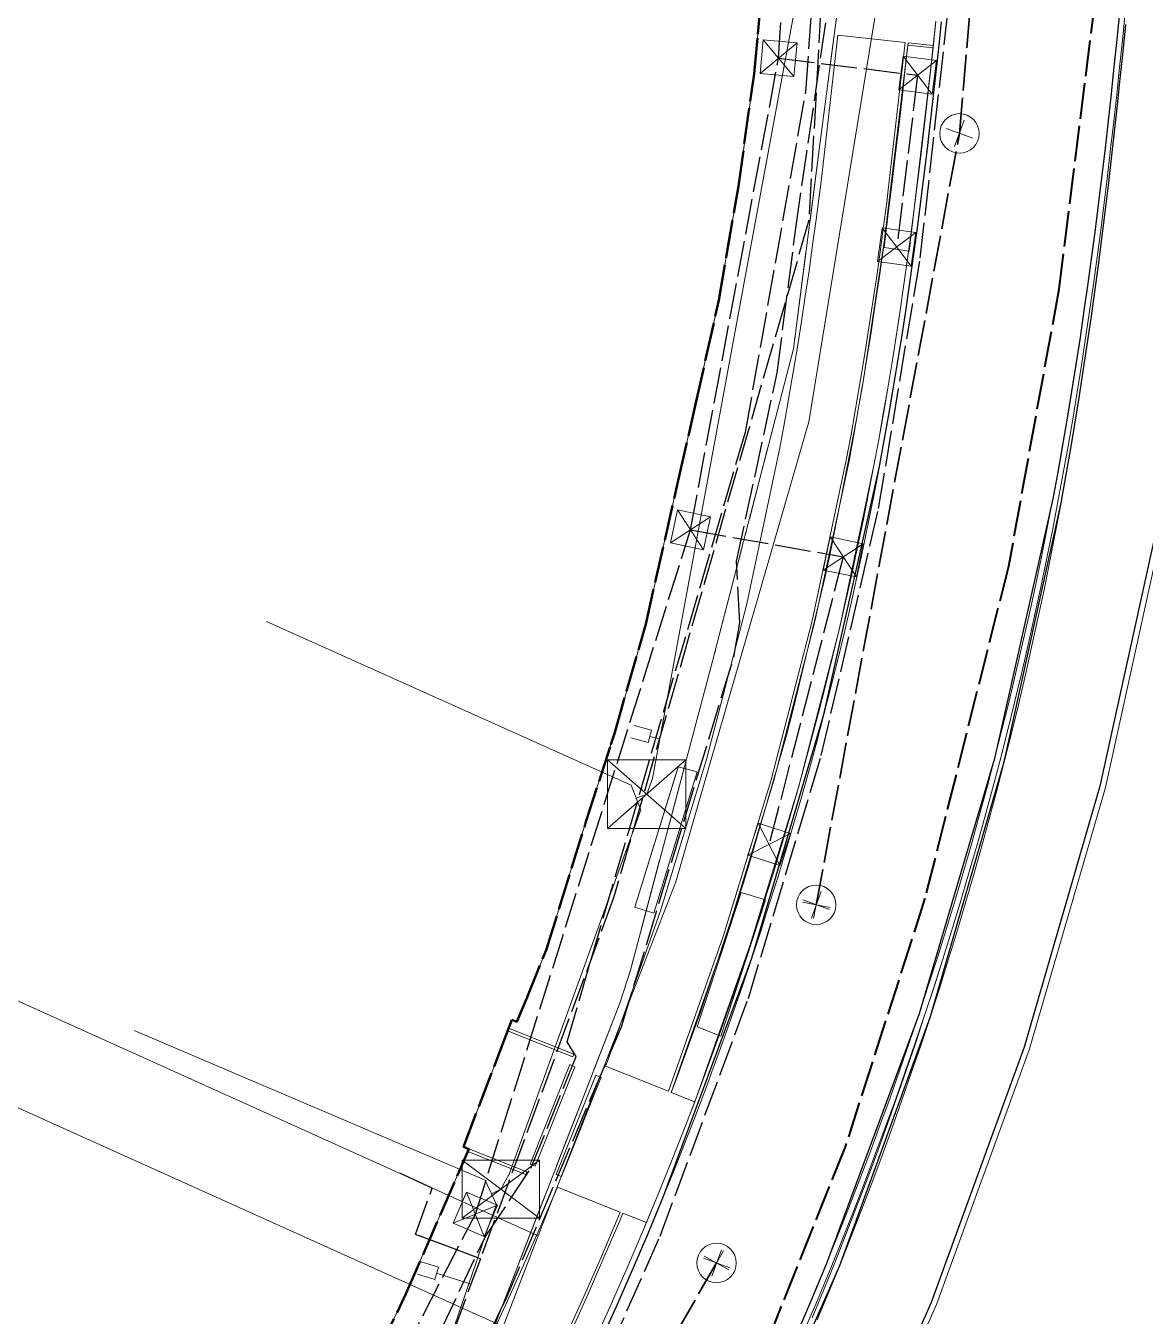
# Model space of a CAD drawing. Header units: metres. Extents: x 105014 to 106600, y 111320 to 118425.
# Drawn here: x 105799.2 to 105838.88, y 114279.72 to 114325.49 of the extents above; entities that cross this region are included whole.
import ezdxf

# ---------------------------------------------------------------- set-up
doc = ezdxf.new("R2010")
doc.units = ezdxf.units.M
doc.linetypes.add('DASHDOT', pattern=[3.556, 2.54, -0.508, 0, -0.508])
doc.linetypes.add('DASHED', pattern=[1.524, 1.27, -0.254])
for name, color, linetype, lineweight in [('00-BASE-LIMITE', 7, 'DASHED', 50), ('00-BASE-UE', 42, 'DASHED', 25), ('10-PAV-CALZADA-BRT', 12, 'CONTINUOUS', 30), ('10-PAV-CALZADA-MIXTA', 8, 'CONTINUOUS', 30), ('10-PAV-CICLORUTA', 76, 'CONTINUOUS', 18), ('10-PAV-SARDINEL', 252, 'CONTINUOUS', 13), ('20-EP-ZONA-DURA', 253, 'CONTINUOUS', 13), ('20-EP-ZONA-VERDE', 84, 'CONTINUOUS', 13), ('30-RED-ENEL-NODOS', 11, 'CONTINUOUS', 13), ('30-RED-ENEL-PROY', 1, 'DASHED', 25), ('30-RED-ETB-CAMARA', 151, 'CONTINUOUS', 13), ('30-RED-ETB-EXIST', 145, 'CONTINUOUS', 13), ('30-RED-MOVISTAR-PROY', 4, 'DASHED', 25), ('30-RED-VANTI-EXIST', 52, 'CONTINUOUS', 13), ('30-RED-VANTI-PROY', 2, 'DASHED', 25), ('30-RED-VANTI-RETIRO', 8, 'DASHDOT', 13), ('35-RH-ACUE-DOMICILIARIA', 152, 'CONTINUOUS', 9), ('35-RH-ACUE-MATRIZ-PJ', 150, 'DASHED', 40), ('35-RH-ACUE-MENOR-EXIST', 151, 'CONTINUOUS', 13), ('35-RH-ACUE-MENOR-PROY', 5, 'DASHED', 25), ('35-RH-SUDS-ZONAS', 92, 'CONTINUOUS', 20), ('36-RH-SAN-COLECTOR-PROY', 6, 'DASHED', 35), ('36-RH-SAN-POZOS', 216, 'CONTINUOUS', 13)]:
    doc.layers.add(name, color=color, linetype=linetype, lineweight=lineweight)

# ---------------------------------------------------------------- blocks, each defined once
blk = doc.blocks.new('CAM_ETB_T_13')
for p, q in [((-1.375, -1.025), (1.375, 1.025)), ((-1.375, 1.025), (1.375, -1.025))]:
    blk.add_line(p, q)
blk.add_lwpolyline([(-1.375, -1.025), (1.375, -1.025), (1.375, 1.025), (-1.375, 1.025)], close=True)
blk = doc.blocks.new('CAM_ETB_T_14')
for p, q in [((-1.39, -1.22), (1.39, 1.22)), ((-1.39, 1.22), (1.39, -1.22))]:
    blk.add_line(p, q)
blk.add_lwpolyline([(-1.39, -1.22), (1.39, -1.22), (1.39, 1.22), (-1.39, 1.22)], close=True)
blk = doc.blocks.new('CAJA_ENEL')
for p, q in [((-0.6, -0.6), (0.6, 0.6)), ((-0.6, 0.6), (0.6, -0.6))]:
    blk.add_line(p, q)
blk.add_lwpolyline([(-0.6, -0.6), (0.6, -0.6), (0.6, 0.6), (-0.6, 0.6)], close=True)
blk = doc.blocks.new('POZO_SAN')
for p, q in [((0, -0.5), (0, 0.5)), ((-0.5, 0), (0.5, 0))]:
    blk.add_line(p, q)
blk.add_circle((0, 0), 0.7)

msp = doc.modelspace()

# ---------------------------------------------------------------- linework, layer by layer
at = {"layer": '00-BASE-LIMITE'}
msp.add_lwpolyline([(105811.0375, 114277.1007), (105812.6757, 114280.5035), (105814.5497, 114284.8255), (105814.9039, 114285.6423), (105814.7215, 114285.7257), (105816.0015, 114289.1063), (105816.4281, 114290.2331), (105816.6111, 114290.1517), (105816.9463, 114290.9761), (105817.6461, 114292.6977), (105819.0585, 114297.2463), (105819.9399, 114299.9911), (105820.0793, 114300.4253), (105821.1767, 114304.2653), (105822.3551, 114309.4619), (105822.9573, 114312.1171), (105823.3117, 114313.7039), (105823.7705, 114315.7575), (105824.0423, 114317.3451), (105824.4621, 114319.7987), (105825.0195, 114323.7851), (105825.1509, 114325.1991), (105825.3923, 114327.7979)], dxfattribs=at)
at = {"layer": '00-BASE-UE'}
msp.add_lwpolyline([(105811.0375, 114277.1007), (105812.6757, 114280.5035), (105814.5497, 114284.8255), (105814.9039, 114285.6423), (105814.7215, 114285.7257), (105816.0015, 114289.1063), (105816.4281, 114290.2331), (105816.6111, 114290.1517), (105816.9463, 114290.9761), (105817.6461, 114292.6977), (105819.0585, 114297.2463), (105819.9399, 114299.9911), (105820.0793, 114300.4253), (105821.1767, 114304.2653), (105822.3551, 114309.4619), (105822.9573, 114312.1171), (105823.3117, 114313.7039), (105823.7705, 114315.7575), (105824.0423, 114317.3451), (105824.4621, 114319.7987), (105825.0195, 114323.7851), (105825.1509, 114325.1991), (105825.3923, 114327.7979)], dxfattribs=at)
at = {"layer": '10-PAV-CALZADA-BRT'}
for points in [[(105841.7709, 114326.1501), (105841.6779, 114325.1869), (105841.5823, 114324.2239), (105841.4839, 114323.2613), (105841.3823, 114322.2989), (105841.2773, 114321.3367), (105841.1689, 114320.3751), (105841.0567, 114319.4139), (105840.9407, 114318.4531), (105840.8205, 114317.4929), (105840.6959, 114316.5331), (105840.5669, 114315.5741), (105840.4329, 114314.6157), (105840.2941, 114313.6579), (105840.1501, 114312.7009), (105840.0009, 114311.7449), (105839.8461, 114310.7895), (105839.6855, 114309.8351), (105839.5189, 114308.8819), (105839.3461, 114307.9297), (105837.2809, 114298.517), (105834.595, 114289.2624), (105831.3004, 114280.2065), (105827.4115, 114271.3895)], [(105824.2603, 114272.9127), (105828.0539, 114281.5144), (105831.2679, 114290.349), (105833.8883, 114299.3775), (105835.9033, 114308.5601), (105836.0731, 114309.4955), (105836.2357, 114310.4269), (105836.3929, 114311.3601), (105836.5443, 114312.2949), (105836.6907, 114313.2313), (105836.8317, 114314.1693), (105836.9679, 114315.1087), (105837.0993, 114316.0497), (105837.2261, 114316.9919), (105837.3485, 114317.9355), (105837.4669, 114318.8805), (105837.5811, 114319.8265), (105837.6917, 114320.7739), (105837.7987, 114321.7225), (105837.9023, 114322.6723), (105838.0027, 114323.6229), (105838.0999, 114324.5749), (105838.1945, 114325.5277)]]:
    msp.add_lwpolyline(points, dxfattribs=at)
at = {"layer": '10-PAV-CALZADA-MIXTA'}
for points in [[(105837.9747, 114325.9601), (105837.8785, 114324.9971), (105837.7793, 114324.0345), (105837.6769, 114323.0721), (105837.5709, 114322.1103), (105837.4613, 114321.1487), (105837.3479, 114320.1877), (105837.2303, 114319.2271), (105837.1087, 114318.2669), (105836.9823, 114317.3075), (105836.8515, 114316.3487), (105836.7155, 114315.3905), (105836.5745, 114314.4331), (105836.4281, 114313.4765), (105836.2763, 114312.5207), (105836.1187, 114311.5659), (105835.9551, 114310.6121), (105835.7853, 114309.6595), (105835.6091, 114308.7079), (105833.5469, 114299.4935), (105830.8683, 114290.439), (105827.5855, 114281.5857), (105827.0193, 114280.2241), (105826.4395, 114278.8683)], [(105819.5541, 114278.7691), (105820.1363, 114280.0601), (105820.7053, 114281.3547), (105821.2605, 114282.6529), (105821.8081, 114283.9699), (105824.9406, 114292.4199), (105827.4969, 114301.0616), (105829.4655, 114309.8559), (105829.6359, 114310.7763), (105829.7983, 114311.6887), (105829.9553, 114312.6033), (105830.1067, 114313.5203), (105830.2527, 114314.4395), (105830.3937, 114315.3611), (105830.5297, 114316.2847), (105830.6611, 114317.2103), (105830.7879, 114318.1381), (105830.9101, 114319.0679), (105831.0283, 114319.9997), (105831.1425, 114320.9333), (105831.2529, 114321.8687), (105831.3597, 114322.8061), (105831.4631, 114323.7451), (105831.5633, 114324.6859), (105831.6605, 114325.6285)]]:
    msp.add_lwpolyline(points, dxfattribs=at)
at = {"layer": '10-PAV-CICLORUTA'}
for points in [[(105830.3785, 114324.8941), (105829.7761, 114319.6637), (105829.7201, 114319.2217), (105829.5985, 114318.2977), (105829.4725, 114317.3759), (105829.3421, 114316.4563), (105829.2071, 114315.5391), (105829.0671, 114314.6245), (105828.9221, 114313.7123), (105828.7719, 114312.8025), (105828.6163, 114311.8953), (105828.4551, 114310.9909), (105828.2859, 114310.0765), (105827.0811, 114304.3819), (105825.6275, 114298.7458), (105823.9279, 114293.179), (105821.9855, 114287.6921), (105819.7517, 114288.5801), (105819.8257, 114288.7661), (105821.7041, 114294.0993), (105823.3491, 114299.5091), (105824.7576, 114304.9854), (105825.9269, 114310.5173), (105826.0937, 114311.4197), (105826.2521, 114312.3087), (105826.4053, 114313.2007), (105826.5531, 114314.0959), (105826.6957, 114314.9943), (105826.8337, 114315.8955), (105826.9667, 114316.7997), (105827.0955, 114317.7067), (105827.2197, 114318.6167), (105827.3399, 114319.5293), (105827.3951, 114319.9657), (105827.9919, 114325.1483), (105830.3785, 114324.8941)], [(105820.2745, 114283.4067), (105820.1549, 114283.1193), (105819.6043, 114281.8321), (105819.0399, 114280.5481), (105818.4625, 114279.2673), (105817.8721, 114277.9895), (105817.2695, 114276.7147), (105816.6549, 114275.4427), (105816.0289, 114274.1735), (105815.4635, 114273.0495), (105813.3337, 114274.1561), (105813.8807, 114275.2437), (105814.4983, 114276.4957), (105815.1041, 114277.7497), (105815.6979, 114279.0057), (105816.2791, 114280.2639), (105816.8475, 114281.5243), (105817.4023, 114282.7869), (105818.0457, 114284.2929), (105820.2745, 114283.4067)]]:
    msp.add_lwpolyline(points, close=True, dxfattribs=at)
at = {"layer": '10-PAV-SARDINEL'}
for points in [[(105826.4395, 114278.8683), (105827.0193, 114280.2241), (105827.5855, 114281.5857), (105827.9797, 114282.5582), (105828.3665, 114283.5336), (105828.7461, 114284.5119), (105829.1182, 114285.4931), (105829.4831, 114286.477), (105829.8405, 114287.4635), (105830.1906, 114288.4528), (105830.5332, 114289.4446), (105830.8683, 114290.439), (105831.196, 114291.4359), (105831.5163, 114292.4352), (105831.829, 114293.4368), (105832.1342, 114294.4408), (105832.4319, 114295.4471), (105832.722, 114296.4555), (105833.0046, 114297.4661), (105833.2796, 114298.4788), (105833.5469, 114299.4935), (105833.8067, 114300.5102), (105834.0588, 114301.5288), (105834.3033, 114302.5492), (105834.5402, 114303.5715), (105834.7693, 114304.5955), (105834.9908, 114305.6212), (105835.2046, 114306.6486), (105835.4107, 114307.6775), (105835.6091, 114308.7079), (105835.7853, 114309.6595), (105835.9551, 114310.6121), (105836.1187, 114311.5659), (105836.2763, 114312.5207), (105836.4281, 114313.4765), (105836.5745, 114314.4331), (105836.7155, 114315.3905), (105836.8515, 114316.3487), (105836.9823, 114317.3075), (105837.1087, 114318.2669), (105837.2303, 114319.2271), (105837.3479, 114320.1877), (105837.4613, 114321.1487), (105837.5709, 114322.1103), (105837.6769, 114323.0721), (105837.7793, 114324.0345), (105837.8785, 114324.9971), (105837.9747, 114325.9601)], [(105838.1738, 114325.9405), (105838.0775, 114324.9769), (105837.9782, 114324.0137), (105837.8758, 114323.0506), (105837.7697, 114322.0881), (105837.66, 114321.1257), (105837.5465, 114320.1639), (105837.4288, 114319.2024), (105837.3071, 114318.2413), (105837.1806, 114317.281), (105837.0496, 114316.3212), (105836.9135, 114315.3619), (105836.7723, 114314.4034), (105836.6257, 114313.4457), (105836.4737, 114312.4887), (105836.3159, 114311.5327), (105836.1521, 114310.5776), (105835.9821, 114309.6238), (105835.8057, 114308.6708), (105835.607, 114307.639), (105835.4006, 114306.6086), (105835.1865, 114305.5798), (105834.9647, 114304.5526), (105834.7352, 114303.5271), (105834.498, 114302.5034), (105834.2532, 114301.4815), (105834.0007, 114300.4614), (105833.7405, 114299.4433), (105833.4728, 114298.4271), (105833.1974, 114297.413), (105832.9144, 114296.4009), (105832.6239, 114295.3911), (105832.3258, 114294.3834), (105832.0202, 114293.378), (105831.707, 114292.3749), (105831.3863, 114291.3741), (105831.0581, 114290.3759), (105830.7225, 114289.3801), (105830.3794, 114288.3868), (105830.0289, 114287.3961), (105829.6709, 114286.4083), (105829.3055, 114285.4228), (105828.9328, 114284.4403), (105828.5527, 114283.4606), (105828.1653, 114282.4838), (105827.7706, 114281.5098), (105827.2036, 114280.1464), (105826.623, 114278.7888)], [(105827.076, 114279.6587), (105827.4757, 114280.6224), (105827.8684, 114281.589), (105828.2538, 114282.5584), (105828.6322, 114283.5307), (105829.0033, 114284.5058), (105829.3672, 114285.4835), (105829.724, 114286.4643), (105830.0733, 114287.4469), (105830.4155, 114288.4325), (105830.7503, 114289.4206), (105831.0778, 114290.4111), (105831.3982, 114291.404), (105831.5164, 114291.78), (105831.707, 114292.3749), (105832.0202, 114293.378), (105832.3258, 114294.3834), (105832.6239, 114295.3911), (105832.9144, 114296.4009), (105833.1974, 114297.413), (105833.4728, 114298.4271), (105833.7405, 114299.4433), (105834.0007, 114300.4614), (105834.2532, 114301.4815), (105834.498, 114302.5034), (105834.7352, 114303.5271), (105834.9647, 114304.5526), (105835.1865, 114305.5798), (105835.4006, 114306.6086), (105835.607, 114307.639), (105835.8057, 114308.6708), (105835.9821, 114309.6238), (105836.1521, 114310.5776), (105836.3159, 114311.5327), (105836.4737, 114312.4887), (105836.6257, 114313.4457), (105836.7723, 114314.4034), (105836.9135, 114315.3619), (105837.0496, 114316.3212), (105837.1806, 114317.281), (105837.3071, 114318.2413), (105837.4288, 114319.2024), (105837.5465, 114320.1639), (105837.66, 114321.1257), (105837.7697, 114322.0881), (105837.8758, 114323.0506), (105837.9782, 114324.0137), (105838.0775, 114324.9769), (105838.1738, 114325.9405)], [(105819.3722, 114278.8522), (105819.9536, 114280.1415), (105820.5218, 114281.4343), (105821.0762, 114282.7306), (105821.623, 114284.0456), (105821.9986, 114284.9725), (105822.3671, 114285.9021), (105822.7287, 114286.8345), (105823.0834, 114287.7695), (105823.431, 114288.7072), (105823.7715, 114289.6475), (105824.105, 114290.5902), (105824.4315, 114291.5354), (105824.7508, 114292.4831), (105825.0631, 114293.4331), (105825.3682, 114294.3854), (105825.6662, 114295.34), (105825.957, 114296.2968), (105826.2407, 114297.2557), (105826.5171, 114298.2163), (105826.7864, 114299.1798), (105827.0485, 114300.145), (105827.3033, 114301.1119), (105827.5509, 114302.0808), (105827.7912, 114303.0515), (105828.0243, 114304.024), (105828.25, 114304.9982), (105828.4685, 114305.974), (105828.6796, 114306.9515), (105828.8834, 114307.9305), (105829.0797, 114308.9104), (105829.269, 114309.893), (105829.4391, 114310.812), (105829.6013, 114311.7231), (105829.7582, 114312.6368), (105829.9093, 114313.5523), (105830.0551, 114314.4703), (105830.1959, 114315.3908), (105830.3318, 114316.3133), (105830.463, 114317.2379), (105830.5897, 114318.1647), (105830.7118, 114319.0936), (105830.8299, 114320.0245), (105830.944, 114320.9572), (105831.0543, 114321.8917), (105831.161, 114322.8284), (105831.2643, 114323.7667), (105831.3644, 114324.7068), (105831.4616, 114325.6487)], [(105831.6605, 114325.6285), (105831.5633, 114324.6859), (105831.4631, 114323.7451), (105831.3597, 114322.8061), (105831.2529, 114321.8687), (105831.1425, 114320.9333), (105831.0283, 114319.9997), (105830.9101, 114319.0679), (105830.7879, 114318.1381), (105830.6611, 114317.2103), (105830.5297, 114316.2847), (105830.3937, 114315.3611), (105830.2527, 114314.4395), (105830.1067, 114313.5203), (105829.9553, 114312.6033), (105829.7983, 114311.6887), (105829.6359, 114310.7763), (105829.4655, 114309.8559), (105829.2761, 114308.8725), (105829.0793, 114307.8905), (105828.8752, 114306.91), (105828.6638, 114305.931), (105828.445, 114304.9537), (105828.2189, 114303.9781), (105827.9855, 114303.0041), (105827.7449, 114302.032), (105827.4969, 114301.0616), (105827.2417, 114300.0932), (105826.9793, 114299.1267), (105826.7096, 114298.1621), (105826.4327, 114297.1997), (105826.1486, 114296.2393), (105825.8573, 114295.2811), (105825.5589, 114294.3251), (105825.2533, 114293.3713), (105824.9406, 114292.4199), (105824.6207, 114291.4708), (105824.2938, 114290.5242), (105823.9598, 114289.58), (105823.6187, 114288.6384), (105823.2706, 114287.6993), (105822.9154, 114286.7629), (105822.5533, 114285.8291), (105822.1842, 114284.8981), (105821.8081, 114283.9699), (105821.2605, 114282.6529), (105820.7053, 114281.3547), (105820.1363, 114280.0601), (105819.5541, 114278.7691)], [(105838.1945, 114325.5277), (105838.0999, 114324.5749), (105838.0027, 114323.6229), (105837.9023, 114322.6723), (105837.7987, 114321.7225), (105837.6917, 114320.7739), (105837.5811, 114319.8265), (105837.4669, 114318.8805), (105837.3485, 114317.9355), (105837.2261, 114316.9919), (105837.0993, 114316.0497), (105836.9679, 114315.1087), (105836.8317, 114314.1693), (105836.6907, 114313.2313), (105836.5443, 114312.2949), (105836.3929, 114311.3601), (105836.2357, 114310.4269), (105836.0731, 114309.4955), (105835.9033, 114308.5601), (105835.7096, 114307.5335), (105835.5083, 114306.5083), (105835.2995, 114305.4846), (105835.0831, 114304.4625), (105834.8592, 114303.442), (105834.6277, 114302.4232), (105834.3887, 114301.4062), (105834.1422, 114300.3909), (105833.8883, 114299.3775), (105833.6268, 114298.366), (105833.3579, 114297.3564), (105833.0816, 114296.3489), (105832.7978, 114295.3434), (105832.5066, 114294.3401), (105832.208, 114293.3389), (105831.902, 114292.34), (105831.5887, 114291.3433), (105831.2679, 114290.349), (105830.9399, 114289.3571), (105830.6046, 114288.3676), (105830.2619, 114287.3806), (105829.912, 114286.3962), (105829.5548, 114285.4144), (105829.1904, 114284.4353), (105828.8188, 114283.4589), (105828.4399, 114282.4852), (105828.0539, 114281.5144), (105827.6607, 114280.5464), (105827.2604, 114279.5814)]]:
    msp.add_lwpolyline(points, dxfattribs=at)
at = {"layer": '20-EP-ZONA-DURA'}
for points in [[(105811.0375, 114277.1007), (105812.6757, 114280.5035), (105814.5497, 114284.8255), (105814.8686, 114285.5607), (105816.9267, 114284.7393), (105816.9637, 114284.8323), (105814.9055, 114285.6537), (105814.9014, 114285.6434), (105814.7215, 114285.7257), (105816.0015, 114289.1063), (105816.2802, 114289.8425), (105818.5947, 114288.9189), (105818.6317, 114289.0117), (105816.3157, 114289.9361), (105816.4281, 114290.2331), (105816.6111, 114290.1517), (105816.9463, 114290.9761), (105817.6461, 114292.6977), (105819.0585, 114297.2463), (105819.9399, 114299.9911), (105820.0793, 114300.4253), (105821.1767, 114304.2653), (105822.3551, 114309.4619), (105822.9573, 114312.1171), (105823.3117, 114313.7039), (105823.7705, 114315.7575), (105824.0423, 114317.3451), (105824.4621, 114319.7987), (105825.0195, 114323.7851), (105825.1509, 114325.1991), (105825.3923, 114327.7979)], [(105831.4616, 114325.6487), (105831.3717, 114324.7919), (105830.4773, 114324.8865), (105830.4779, 114324.8835), (105830.4693, 114324.8005), (105829.6591, 114318.0084), (105829.6444, 114317.8958), (105829.6413, 114317.8963), (105828.8705, 114312.7859), (105828.8641, 114312.7486), (105828.7149, 114311.8781), (105828.6537, 114311.535), (105827.7452, 114306.8872), (105827.5529, 114306.0037), (105826.4045, 114301.2331), (105826.1625, 114300.3169), (105824.8741, 114295.8269), (105824.6445, 114295.0852), (105824.6353, 114295.0558), (105823.0807, 114290.3903), (105823.0274, 114290.2412), (105822.3347, 114288.3369), (105822.2876, 114288.2117), (105822.0785, 114287.6553), (105822.9149, 114287.3227), (105822.7287, 114286.8345), (105822.3671, 114285.9021), (105821.9986, 114284.9725), (105821.623, 114284.0456), (105821.2039, 114283.0373), (105820.3673, 114283.3699), (105820.2469, 114283.0805), (105819.6961, 114281.7923), (105819.1313, 114280.5075), (105818.5535, 114279.2257)], [(105826.623, 114278.7888), (105827.2036, 114280.1464), (105827.7706, 114281.5098), (105828.1653, 114282.4838), (105828.5527, 114283.4606), (105828.9328, 114284.4403), (105829.3055, 114285.4228), (105829.6709, 114286.4083), (105830.0289, 114287.3961), (105830.3794, 114288.3868), (105830.7225, 114289.3801), (105831.0581, 114290.3759), (105831.3863, 114291.3741), (105831.5164, 114291.78), (105831.3982, 114291.404), (105831.0778, 114290.4111), (105830.7503, 114289.4206), (105830.4155, 114288.4325), (105830.0733, 114287.4469), (105829.724, 114286.4643), (105829.3672, 114285.4835), (105829.0033, 114284.5058), (105828.6322, 114283.5307), (105828.2538, 114282.5584), (105827.8684, 114281.589), (105827.4757, 114280.6224), (105827.076, 114279.6587)]]:
    msp.add_lwpolyline(points, dxfattribs=at)
for points in [[(105819.7517, 114288.5801), (105821.9855, 114287.6921), (105823.9279, 114293.179), (105825.6275, 114298.7458), (105827.0811, 114304.382), (105828.2859, 114310.0765), (105828.4551, 114310.9909), (105828.6163, 114311.8953), (105828.7719, 114312.8025), (105828.9221, 114313.7123), (105829.0671, 114314.6245), (105829.2071, 114315.5391), (105829.3421, 114316.4563), (105829.4725, 114317.3759), (105829.5985, 114318.2977), (105829.7201, 114319.2217), (105829.7761, 114319.6637), (105830.3785, 114324.8941), (105827.9919, 114325.1483), (105827.3951, 114319.9657), (105827.3399, 114319.5293), (105827.2197, 114318.6167), (105827.0955, 114317.7067), (105826.9667, 114316.7997), (105826.8337, 114315.8955), (105826.6957, 114314.9943), (105826.5531, 114314.0959), (105826.4053, 114313.2007), (105826.2521, 114312.3087), (105826.0937, 114311.4197), (105825.9269, 114310.5173), (105824.7576, 114304.9852), (105823.3491, 114299.5091), (105821.7041, 114294.0993), (105819.8257, 114288.7661), (105819.7517, 114288.5801)], [(105823.0055, 114299.0295), (105822.3279, 114299.2077), (105822.323, 114299.1919), (105820.7947, 114294.2217), (105821.4639, 114294.0157), (105823.0055, 114299.0295)], [(105817.2607, 114285.0367), (105818.6691, 114288.5661), (105818.4835, 114288.6403), (105817.0751, 114285.1109), (105817.2607, 114285.0367)], [(105818.1895, 114284.6661), (105819.5979, 114288.1955), (105819.4123, 114288.2695), (105818.0037, 114284.7403), (105818.1895, 114284.6661)], [(105813.3337, 114274.1561), (105815.4635, 114273.0495), (105816.0289, 114274.1735), (105816.6549, 114275.4427), (105817.2695, 114276.7147), (105817.8721, 114277.9895), (105818.4625, 114279.2673), (105819.0399, 114280.5481), (105819.6043, 114281.8321), (105820.1549, 114283.1193), (105820.2745, 114283.4067), (105818.0457, 114284.2929), (105817.4023, 114282.7869), (105816.8475, 114281.5243), (105816.2791, 114280.2639), (105815.6979, 114279.0057), (105815.1041, 114277.7497), (105814.4983, 114276.4957), (105813.8807, 114275.2437), (105813.3337, 114274.1561)]]:
    msp.add_lwpolyline(points, close=True, dxfattribs=at)
at = {"layer": '20-EP-ZONA-VERDE'}
for points in [[(105831.3731, 114324.7883), (105831.2643, 114323.7665), (105831.1609, 114322.8283), (105831.0543, 114321.8917), (105830.9439, 114320.9571), (105830.8299, 114320.0243), (105830.7117, 114319.0935), (105830.5895, 114318.1647), (105830.4631, 114317.2379), (105830.3319, 114316.3133), (105830.1959, 114315.3907), (105830.0551, 114314.4703), (105829.9093, 114313.5523), (105829.7581, 114312.6365), (105829.6015, 114311.7231), (105829.4391, 114310.8121), (105829.2689, 114309.8927), (105828.0541, 114304.1509), (105826.5882, 114298.468), (105824.874, 114292.855), (105822.9149, 114287.3227), (105822.0785, 114287.6553), (105824.0226, 114293.1467), (105825.7237, 114298.7181), (105827.1785, 114304.3589), (105828.3843, 114310.0581), (105828.5535, 114310.9729), (105828.7149, 114311.8781), (105828.8705, 114312.7859), (105829.0209, 114313.6963), (105829.1659, 114314.6091), (105829.3059, 114315.5243), (105829.4411, 114316.4421), (105829.5715, 114317.3621), (105829.6975, 114318.2843), (105829.8193, 114319.2089), (105829.9367, 114320.1357), (105830.0505, 114321.0645), (105830.1603, 114321.9955), (105830.2665, 114322.9285), (105830.3695, 114323.8635), (105830.4693, 114324.8005), (105830.4779, 114324.8835), (105831.3731, 114324.7883)], [(105823.0055, 114299.0295), (105821.4639, 114294.0157), (105820.7947, 114294.2217), (105822.3279, 114299.2077), (105823.0055, 114299.0295)], [(105818.6317, 114289.0117), (105818.5947, 114288.9189), (105816.2803, 114289.8425), (105816.3157, 114289.9361), (105818.6317, 114289.0117)], [(105818.6691, 114288.5661), (105817.2607, 114285.0367), (105817.0751, 114285.1109), (105818.4835, 114288.6403), (105818.6691, 114288.5661)], [(105819.5979, 114288.1955), (105818.1895, 114284.6661), (105818.0037, 114284.7403), (105819.4123, 114288.2695), (105819.5979, 114288.1955)], [(105816.9637, 114284.8323), (105816.9267, 114284.7393), (105814.8685, 114285.5607), (105814.9055, 114285.6537), (105816.9637, 114284.8323)], [(105821.2039, 114283.0373), (105821.0763, 114282.7307), (105820.5217, 114281.4343), (105819.9535, 114280.1415), (105819.3721, 114278.8521), (105818.7781, 114277.5661), (105818.1717, 114276.2835), (105817.5535, 114275.0041), (105816.9239, 114273.7277), (105816.3509, 114272.5885), (105815.5523, 114273.0035), (105816.1183, 114274.1289), (105816.7449, 114275.3989), (105817.3597, 114276.6715), (105817.9627, 114277.9471), (105818.5535, 114279.2257), (105819.1313, 114280.5075), (105819.6961, 114281.7923), (105820.2469, 114283.0805), (105820.3673, 114283.3699), (105821.2039, 114283.0373)]]:
    msp.add_lwpolyline(points, close=True, dxfattribs=at)
msp.add_lwpolyline([(105827.5917, 114271.3023), (105831.486, 114280.1317), (105834.7852, 114289.2002), (105837.4748, 114298.4678), (105839.5429, 114307.8937)], dxfattribs=at)
at = {"layer": '30-RED-ENEL-PROY'}
for points in [[(105825.8881, 114324.3373), (105826.8697, 114339.9697)], [(105822.7643, 114307.6065), (105825.8881, 114324.3373)], [(105825.8881, 114324.3373), (105830.8183, 114323.7331)], [(105830.8183, 114323.7331), (105830.0743, 114317.6425)], [(105815.1375, 114283.3317), (105822.7643, 114307.6065)], [(105822.7643, 114307.6065), (105828.1807, 114306.6503)], [(105828.1807, 114306.6503), (105825.5525, 114296.4523)], [(105806.2477, 114266.2079), (105815.1375, 114283.3317)]]:
    msp.add_lwpolyline(points, dxfattribs=at)
at = {"layer": '30-RED-ETB-EXIST'}
for points in [[(105821.211, 114298.233), (105821.422, 114298.792), (105826.526, 114326.447), (105826.535, 114327.044)], [(105807.727, 114304.357), (105820.666, 114298.556), (105820.842, 114298.093), (105821.211, 114298.233)], [(105816.042, 114284.221), (105816.33, 114284.759), (105821, 114297.675), (105820.842, 114298.093), (105821.211, 114298.233)], [(105803.036, 114289.847), (105815.479, 114284.537), (105815.706, 114284.061), (105816.042, 114284.221)], [(105813.668, 114277.385), (105814.071, 114278.409), (105815.674, 114283.108), (105815.888, 114283.68), (105815.706, 114284.061), (105816.042, 114284.221)]]:
    msp.add_lwpolyline(points, dxfattribs=at)
at = {"layer": '30-RED-MOVISTAR-PROY'}
for points in [[(105824.7121, 114311.0693), (105826.8547, 114323.1447), (105827.8753, 114337.083)], [(105782.7739, 114228.5998), (105795.0511, 114246.8065), (105795.8671, 114247.0817), (105797.6347, 114250.1341), (105797.8005, 114251.2333), (105806.0923, 114264.6463), (105807.2033, 114265.8813), (105809.4817, 114269.7463), (105809.9875, 114270.9497), (105815.4949, 114282.5441), (105817.1089, 114284.9623), (105818.7067, 114288.9301), (105818.3863, 114289.4447), (105824.7121, 114311.0693)]]:
    msp.add_lwpolyline(points, dxfattribs=at)
at = {"layer": '30-RED-VANTI-EXIST'}
for points in [[(105829.7673, 114351.1296), (105829.4793, 114337.4907), (105827.3281, 114321.0999), (105826.4141, 114314.0301), (105824.4102, 114306.283)], [(105824.4102, 114306.283), (105823.5493, 114302.9545), (105820.6321, 114291.9921), (105820.2577, 114290.8205), (105816.0501, 114279.974)], [(105816.0501, 114279.974), (105815.2981, 114278.0355), (105813.4421, 114273.2745), (105811.0251, 114269.5472)]]:
    msp.add_lwpolyline(points, dxfattribs=at)
at = {"layer": '30-RED-VANTI-PROY'}
for points in [[(105824.4102, 114306.283), (105824.3989, 114306.4985), (105825.8347, 114313.1739), (105826.4969, 114318.3049), (105827.7543, 114326.9247), (105828.5807, 114341.2729), (105829.7673, 114351.1296)], [(105738.9159, 114144.3275), (105743.8149, 114152.2333), (105746.0951, 114155.5521), (105747.4985, 114157.7517), (105749.1785, 114160.9335), (105753.8001, 114168.4557), (105758.9617, 114176.8407), (105772.6921, 114199.1365), (105775.7057, 114203.4145), (105776.6155, 114204.8763), (105777.9819, 114207.7643), (105782.6931, 114215.3497), (105793.3655, 114232.7105), (105803.8589, 114248.9235), (105806.3919, 114253.9059), (105811.5399, 114262.7093), (105813.9783, 114267.1185), (105818.0341, 114274.3349), (105821.6891, 114282.5542), (105824.8157, 114290.9887), (105827.4013, 114299.6044), (105829.4355, 114308.3667), (105830.9101, 114317.2403), (105832.5553, 114331.8841)], [(105816.0501, 114279.974), (105816.2135, 114280.3119), (105819.2567, 114287.5091), (105820.3177, 114289.9763), (105824.2963, 114303.0959), (105824.5133, 114304.3213), (105824.4102, 114306.283)], [(105810.9312, 114269.6014), (105812.9923, 114273.6519), (105816.0501, 114279.974)]]:
    msp.add_lwpolyline(points, dxfattribs=at)
at = {"layer": '30-RED-VANTI-RETIRO'}
for points in [[(105829.7673, 114351.1296), (105829.4793, 114337.4907), (105827.3281, 114321.0999), (105826.4141, 114314.0301), (105824.4102, 114306.283)], [(105824.4102, 114306.283), (105823.5493, 114302.9545), (105820.6321, 114291.9921), (105820.2577, 114290.8205), (105816.0501, 114279.974)], [(105816.0501, 114279.974), (105815.2981, 114278.0355), (105813.4421, 114273.2745), (105811.0251, 114269.5472)]]:
    msp.add_lwpolyline(points, dxfattribs=at)
at = {"layer": '35-RH-ACUE-DOMICILIARIA'}
for points in [[(105820.7671, 114300.6709), (105821.3849, 114300.504), (105821.2653, 114300.0612), (105820.6474, 114300.2281)], [(105821.3251, 114300.2826), (105821.6619, 114300.1891)], [(105813.2146, 114281.6407), (105813.8277, 114281.4574), (105813.6963, 114281.0179), (105813.0831, 114281.2013)], [(105813.762, 114281.2376), (105814.9836, 114280.8522)]]:
    msp.add_lwpolyline(points, dxfattribs=at)
at = {"layer": '35-RH-ACUE-MATRIZ-PJ'}
msp.add_lwpolyline([(105837.6828, 114331.013), (105835.8199, 114316.1329), (105834.0368, 114306.3045), (105831.078, 114294.5427), (105828.2477, 114285.7259), (105824.1447, 114275.4661), (105819.5871, 114265.8976), (105840.6388, 114255.5814), (105843.476, 114254.196), (105843.818, 114253.2521), (105842.7926, 114251.0466), (105841.8609, 114249.0286), (105842.757, 114245.1688), (105842.4037, 114244.4199), (105842.7053, 114243.5707), (105843.0648, 114242.5586)], dxfattribs=at)
at = {"layer": '35-RH-ACUE-MENOR-EXIST'}
for points in [[(105834, 114410.39), (105830.36, 114366.48), (105830.36, 114332.3), (105826.96, 114311.44), (105823.24, 114298.56), (105822.24, 114295.12), (105817.36, 114282.57)], [(105834, 114410.39), (105830.36, 114366.48), (105830.36, 114332.3), (105826.96, 114311.44), (105823.24, 114298.56), (105822.24, 114295.12), (105817.36, 114282.57)], [(105817.36, 114282.57), (105732.46, 114320.91)], [(105817.36, 114282.57), (105732.46, 114320.91)], [(105726.32, 114319.85), (105816.1186, 114279.3534), (105829.32, 114273.45), (105830.29, 114273.05), (105831.9367, 114272.5249)], [(105817.36, 114282.57), (105816.1186, 114279.3534), (105814.45, 114275.03), (105808.12, 114263.37), (105803.46, 114256.4), (105801.77, 114253.86), (105767.62, 114202.69), (105737.35, 114155.85), (105715.33, 114108.36)]]:
    msp.add_lwpolyline(points, dxfattribs=at)
at = {"layer": '35-RH-ACUE-MENOR-PROY'}
for points in [[(105827.5546, 114329.1973), (105826.9627, 114318.5946), (105820.0398, 114294.5567), (105815.3156, 114281.7554), (105811.148, 114270.4623), (105806.5585, 114262.5708), (105804.7677, 114261.1074), (105767.9696, 114203.3828), (105709.3165, 114111.3746)], [(105815.3156, 114281.7554), (105814.1422, 114282.2026), (105813.0105, 114282.6171), (105813.6109, 114284.2622), (105812.4537, 114284.7913)]]:
    msp.add_lwpolyline(points, dxfattribs=at)
at = {"layer": '35-RH-SUDS-ZONAS'}
for points in [[(105830.5205, 114317.4873), (105831.3643, 114324.7067), (105830.4692, 114324.8005), (105829.6312, 114317.6254), (105830.5205, 114317.4873)], [(105830.5205, 114317.4873), (105831.3643, 114324.7067), (105830.4692, 114324.8005), (105829.6312, 114317.6254), (105830.5205, 114317.4873)], [(105830.5205, 114317.4873), (105831.3643, 114324.7067), (105830.4692, 114324.8005), (105829.6312, 114317.6254), (105830.5205, 114317.4873)], [(105830.5205, 114317.4873), (105831.3643, 114324.7067), (105830.4692, 114324.8005), (105829.6312, 114317.6254), (105830.5205, 114317.4873)], [(105823.8384, 114289.6457), (105825.4192, 114294.4887), (105824.5563, 114294.7445), (105823.002, 114289.9783), (105823.8384, 114289.6457)], [(105823.8384, 114289.6457), (105825.4192, 114294.4887), (105824.5563, 114294.7445), (105823.002, 114289.9783), (105823.8384, 114289.6457)], [(105823.8384, 114289.6457), (105825.4192, 114294.4887), (105824.5563, 114294.7445), (105823.002, 114289.9783), (105823.8384, 114289.6457)], [(105823.8384, 114289.6457), (105825.4192, 114294.4887), (105824.5563, 114294.7445), (105823.002, 114289.9783), (105823.8384, 114289.6457)]]:
    msp.add_lwpolyline(points, close=True, dxfattribs=at)
at = {"layer": '36-RH-SAN-COLECTOR-PROY'}
for points in [[(105832.3, 114321.67), (105834.96, 114352.53)], [(105827.22, 114294.31), (105832.3, 114321.67)], [(105823.6897, 114281.6028), (105802.4548, 114244.8903)]]:
    msp.add_lwpolyline(points, dxfattribs=at)

# ---------------------------------------------------------------- block references
at = {"layer": '30-RED-ENEL-NODOS'}
for p, rotation in [((105825.888, 114324.3374), 84.7), ((105830.8183, 114323.733), 82.7), ((105830.0743, 114317.6424), 82.1), ((105822.7642, 114307.6064), 77.9), ((105828.1806, 114306.6502), 78.4), ((105825.5525, 114296.4522), 72), ((105815.1374, 114283.3317), 66.9)]:
    msp.add_blockref('CAJA_ENEL', p, dxfattribs=dict(at, rotation=rotation))
at = {"layer": '30-RED-ETB-CAMARA'}
for name, p in [('CAM_ETB_T_14', (105821.211, 114298.233)), ('CAM_ETB_T_13', (105816.042, 114284.221))]:
    msp.add_blockref(name, p, dxfattribs=at)
at = {"layer": '36-RH-SAN-POZOS'}
for p, rotation in [((105832.3, 114321.67), 250), ((105827.222, 114294.309), 250), ((105827.222, 114294.309), 349.5), ((105823.6897, 114281.6028), 150.6), ((105823.6897, 114281.6028), 250)]:
    msp.add_blockref('POZO_SAN', p, dxfattribs=dict(at, rotation=rotation))

doc.saveas('drawing.dxf')
